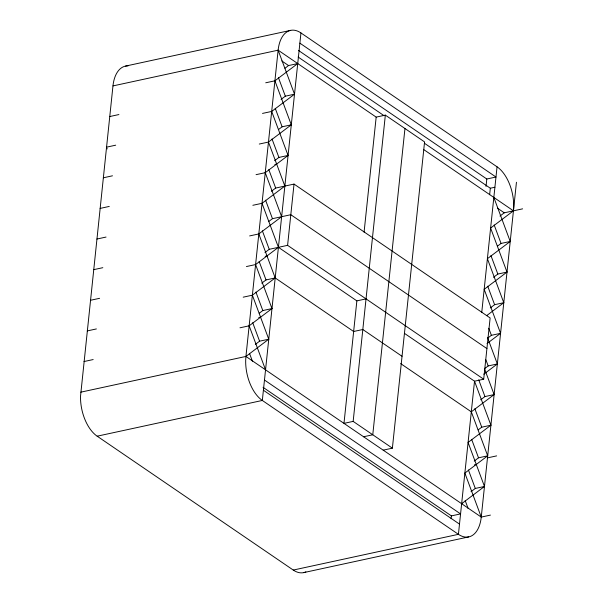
<?xml version="1.0" encoding="UTF-8"?>
<svg xmlns="http://www.w3.org/2000/svg" width="603" height="603" viewBox="0 0 603 603"><rect width="100%" height="100%" fill="white"/><g stroke="black" fill="none" stroke-linecap="round" stroke-linejoin="round"><path stroke-width="0.9" d="M128.047 65.885A33.949 18.957 77.8 0 0 112.965 85.912L80.523 396.284A33.949 18.957 77.8 0 0 97.166 436.188L293.269 570.061A33.949 18.957 77.8 0 0 305.872 571.878M490.427 515.098L481.254 517.088A33.949 18.957 77.8 0 1 458.423 534.326L262.328 400.452A33.949 18.957 77.8 0 1 245.934 356.441L278.126 50.177A33.949 18.957 77.8 0 1 300.95 32.939L497.053 166.812A33.949 18.957 77.8 0 1 513.447 210.824L490.616 228.062L507.002 272.081L484.179 289.319L500.565 333.331L487.013 343.567M300.95 32.939L262.328 400.452L97.166 436.188M294.03 184.088L490.133 317.954L483.696 379.212L287.593 245.338L294.03 184.088L275.684 188.053L271.403 191.287M284.993 68.245L288.558 65.554L297.731 63.571L274.908 80.81L291.294 124.821L268.463 142.059L284.857 186.071L262.026 203.309L278.42 247.32L356.863 300.874L343.981 423.374L353.162 421.391L392.38 448.165L424.572 141.909L385.347 115.128L376.174 117.118L278.126 50.177L112.965 85.912M364.084 232.14L376.174 117.118M353.162 421.391L385.347 115.128M404.96 128.522L372.767 434.778L363.594 436.76M451.104 518.678L451.398 515.889L263.044 387.314M486.026 186.433L486.802 179.008L298.455 50.426M489.636 194.724L490.322 188.226L424.437 143.25M481.737 312.52L497.053 166.812M80.772 392.176L245.934 356.441L481.254 517.088L516.447 182.242M281.058 99.412L285.34 96.178L294.513 94.196L278.126 50.177M262.509 113.417L271.689 111.434L294.513 94.196M278.556 129.494L282.121 126.803L291.294 124.821M274.621 160.662L278.903 157.428L288.076 155.446L271.689 111.434M256.071 174.666L265.245 172.684L288.076 155.446M268.893 221.376L272.466 218.685L290.812 214.713L486.915 348.587M249.634 235.924L258.808 233.934L281.639 216.696L265.245 172.684M264.966 252.536L269.247 249.31L287.593 245.338M246.416 266.549L255.589 264.559L278.42 247.32M261.747 283.169L266.029 279.935L275.202 277.945L353.644 331.499L362.818 329.509L402.035 356.283M243.197 297.173L252.371 295.184L275.202 277.945L258.808 233.934M259.237 313.251L262.81 310.56L271.983 308.57L255.589 264.559M239.979 327.798L249.152 325.816L271.983 308.57M255.31 344.419L259.591 341.185L268.765 339.203L252.371 295.184M245.934 356.441L268.765 339.203M499.985 216.047L504.266 212.814L522.62 208.842M497.483 246.13L501.048 243.439L510.228 241.456L493.834 197.437M510.228 241.456L487.397 258.695L503.784 302.706L486.666 315.633M493.548 277.297L497.829 274.064L507.002 272.081M490.329 307.922L494.611 304.688L503.784 302.706M487.827 338.012L491.392 335.313L500.565 333.331M484.608 368.637L488.174 365.938L497.347 363.956L487.518 337.552M483.794 374.192L497.347 363.956M480.674 399.797L484.955 396.57L494.128 394.581L484.624 369.051M400.626 363.571L471.305 411.819L494.128 394.581M478.171 429.886L481.737 427.195L490.91 425.205L474.523 381.194L404.621 333.474M490.91 425.205L468.079 442.444L484.473 486.463L461.642 503.701M474.237 461.054L478.518 457.82L487.691 455.83L471.305 411.819M487.691 455.83L464.86 473.069L481.254 517.088M471.018 491.679L475.3 488.445L484.473 486.463M125.56 66.089L290.714 30.354M109.746 116.537L118.919 114.555M265.727 82.792L274.908 80.81M115.701 145.18L106.527 147.17L107.183 148.926M103.309 177.795L112.482 175.805M259.29 144.042L268.463 142.059M274.825 164.461L276.664 164.061M100.09 208.419L109.264 206.43M96.872 239.044L106.045 237.062M252.853 205.291L262.026 203.309M486.802 179.008L495.983 177.026L299.879 43.152M93.653 269.669L102.827 267.687M490.322 188.226L494.905 187.232M265.169 256.335L267.008 255.943M90.435 300.294L99.608 298.312M87.216 330.919L96.39 328.937M258.732 317.593L260.571 317.193M356.863 300.874L366.036 298.884M83.99 361.544L93.171 359.561M483.696 379.212L474.523 381.194L458.423 534.326L293.269 570.061M383.207 450.147L392.38 448.165M487.48 457.873L496.653 455.883M474.44 464.853L476.28 464.453M451.398 515.889L460.571 513.907L264.468 380.033M303.505 572.646L468.659 536.911M298.093 56.999L384.134 115.731M423.939 149.725L513.447 210.824M281.767 60.918L288.558 65.554M497.483 208.178L504.266 212.814M263.398 390.239L459.501 524.113M494.166 224.949L501.048 243.439M490.948 255.582L497.829 274.064M487.729 286.206L494.611 304.688M488.769 328.273L491.392 335.313M485.882 359.78L488.174 365.938M478.729 379.845L484.955 396.57M474.855 408.706L481.737 427.195M471.636 439.331L478.518 457.82M468.41 469.956L475.3 488.445M465.192 500.588L468.147 508.51M278.458 77.697L285.34 96.178M275.239 108.321L282.121 126.803M272.013 138.946L278.903 157.428M268.795 169.571L275.684 188.053M265.576 200.196L272.466 218.685M262.358 230.821L269.247 249.31M259.139 261.446L266.029 279.935M255.921 292.071L262.81 310.56M252.702 322.703L259.591 341.185M249.152 325.816L265.546 369.827M249.484 353.328L252.438 361.25"/></g></svg>
